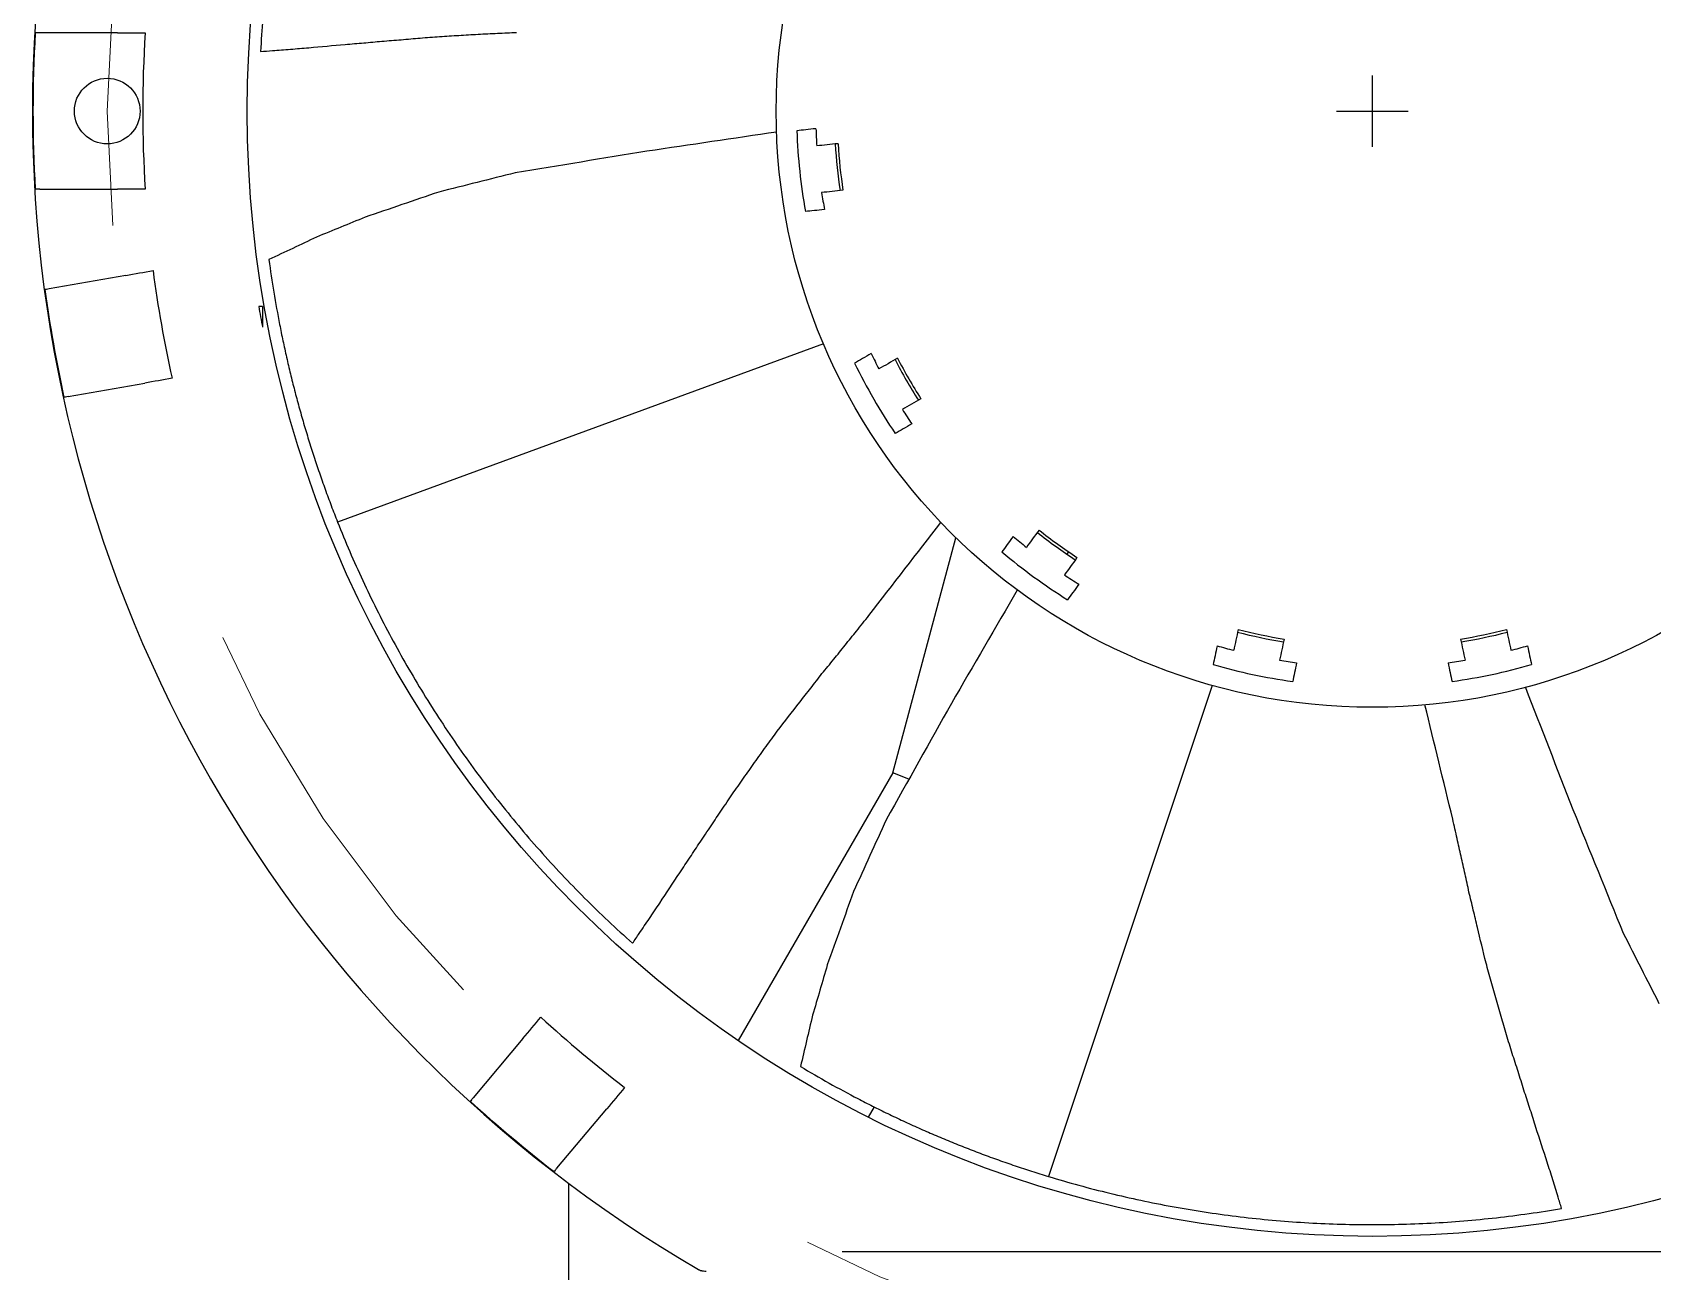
# Model space of a CAD drawing. Header units: inches. Extents: x 0 to 34.2, y 0 to 22.
# Drawn here: x 8.4375 to 8.8154, y 16.5419 to 16.8308 of the extents above; entities that cross this region are included whole.
import ezdxf
from ezdxf.enums import TextEntityAlignment as Align

# ---------------------------------------------------------------- set-up
doc = ezdxf.new("R2010")
doc.units = ezdxf.units.IN
doc.header["$MEASUREMENT"] = 0
doc.linetypes.add('SLD-Center', pattern=[0.7500000000000002, 0.6000000000000001, -0.05, 0.05, -0.05])
doc.linetypes.add('SLD-Solid', pattern=[0])
doc.layers.add('BLU_12AWG', color=5, linetype='Continuous')
doc.layers.add('SYMS', color=7, linetype='Continuous')
doc.styles.add('WD', font='romans.shx', dxfattribs={"height": 0.185})

# ---------------------------------------------------------------- blocks, each defined once
blk = doc.blocks.new('HDV1_FAN_001')
at = {"color": 7, "linetype": 'SLD-Solid', "lineweight": 25}
for p, q in [((-0.2926877727532664, 0.01822157434402416), (-0.310796510130869, 0.01822157434402455)), ((-0.3107965101308834, -0.01822157434402738), (-0.2926877727533754, -0.0182215743440276)), ((-0.2907408253688899, -0.03831358185642503), (-0.3085578749227571, -0.04145520840939343)), ((-0.2588302121782387, -0.04555393586006573), (-0.2597252850653791, -0.04555393586006573)), ((-0.2588302121782387, -0.04555393586006551), (-0.2588302121782387, -0.05039152744637743)), ((-0.127984156177849, -0.05430991538052909), (-0.2413273085654314, -0.09582856244869686)), ((-0.3041280744719577, -0.06657785516989012), (-0.2863110249180659, -0.06343622861697273)), ((-0.1117949605700141, -0.1542759511543463), (-0.09711500951021812, -0.09948962794697036)), ((-0.03733561452164463, -0.1339237209365364), (-0.0755433287584033, -0.24842541882931)), ((-0.1117949605700141, -0.1542759511543463), (-0.1478686020253823, -0.216757330969036)), ((-0.108090812918651, -0.1558102593488986), (-0.1117949605701649, -0.1542759511546077)), ((-0.1980928979616603, -0.2162345066542202), (-0.209722151142548, -0.2300937109118121)), ((-0.1901802010629781, -0.2464913540161233), (-0.1785509478819171, -0.2326321497584676)), ((-0.1161816000932776, -0.2322091106508402), (-0.1175532809540384, -0.2345849315934463)), ((-0.1236368695258072, -0.2659174356537906), (0.123636869526689, -0.2659174356537901))]:
    blk.add_line(p, q, dxfattribs=at)
for p, q in [((-1.609823385706477e-15, -0.008330903790089661), (-1.609823385706477e-15, 0.008330903790087385)), ((-0.00833090379009005, -1.221245327087672e-15), (0.00833090379008683, -1.221245327087672e-15))]:
    blk.add_line(p, q)
at = {"color": 255, "linetype": 'SLD-Center', "lineweight": 18}
blk.add_circle((-8.881784197001252e-16, 5.551115123125783e-17), 0.2950528425655468, dxfattribs=at)
at = {"color": 7, "linetype": 'SLD-Solid', "lineweight": 25}
for centre, radius in [((-6.661338147750939e-16, -4.996003610813204e-16), 0.2623906705539673), ((-1.609823385706477e-15, -1.221245327087672e-15), 0.1390306122449147), ((-0.295052842565634, -1.221245327087672e-15), 0.007653061224490699)]:
    blk.add_circle(centre, radius, dxfattribs=at)
for centre, radius, start, end in [((-6.661338147750939e-16, -1.221245327087672e-15), 0.3124999999999993, 120.1006977072913, 239.8116858201786), ((-8.881784197001252e-16, -1.221245327087672e-15), 0.3123609727995214, 176.6557526916882, 183.3442473083123), ((-8.881784197001252e-16, -1.221245327087672e-15), 0.2867761497119429, 176.3570084854429, 183.6429915145578), ((8.570921750106208e-14, 4.651834473179406e-14), 0.1342930029155374, 181.9539728933488, 190.0460271066804), ((-1.609823385706477e-15, -1.054711873393899e-15), 0.1298287172012425, 181.814628189116, 183.5868327354097), ((-1.609823385706477e-15, -1.054711873393899e-15), 0.1255098916433244, 183.5037433662487, 188.4962566337643), ((7.960299086562372e-14, 4.296563105299356e-14), 0.1248388773991215, 183.4903173166451, 188.5096826834032), ((-1.609823385706477e-15, -1.054711873393899e-15), 0.1298287172011541, 188.4131672646076, 190.1853718108837), ((-8.881784197001252e-16, -1.221245327087672e-15), 0.2867761497119468, 187.4507828306315, 192.5492171693877), ((-8.881784197001252e-16, -1.221245327087672e-15), 0.3123609727995024, 187.659705179974, 192.3402948200418), ((-6.661338147750939e-16, -1.054711873393899e-15), 0.2636899406019027, 189.9480791210839, 191.0170699697451), ((-1.609823385706477e-15, -1.054711873393899e-15), 0.1298287172011624, 205.8146281891444, 207.5868327354618), ((8.570921750106208e-14, 4.629630012686903e-14), 0.134293002915533, 205.9539728933684, 214.0460271067), ((-1.609823385706477e-15, -1.054711873393899e-15), 0.1255098916433343, 207.5037433663036, 212.4962566337429), ((7.960299086562372e-14, 4.296563105299356e-14), 0.1248388773991612, 207.4903173166859, 212.5096826833708), ((-1.609823385706477e-15, -1.054711873393899e-15), 0.129828717201149, 212.4131672645949, 214.1853718109153), ((-1.609823385706477e-15, -1.054711873393899e-15), 0.1255098916433414, 231.5037433662437, 236.4962566337611), ((7.960299086562372e-14, 4.296563105299356e-14), 0.1248388773991442, 231.4903173166074, 236.5096826833594), ((-1.609823385706477e-15, -1.054711873393899e-15), 0.1298287172012243, 229.814628189031, 231.5868327354064), ((8.570921750106208e-14, 4.629630012686903e-14), 0.1342930029155413, 229.9539728932756, 238.0460271066578), ((-1.609823385706477e-15, -1.054711873393899e-15), 0.129828717201175, 236.4131672646026, 238.1853718109012), ((7.960299086562372e-14, 4.296563105299356e-14), 0.1248388773991277, 255.4903173165927, 260.509682683337), ((7.960299086562372e-14, 4.296563105299356e-14), 0.1248388773990832, 279.4903173165924, 284.5096826833389), ((-1.609823385706477e-15, -1.054711873393899e-15), 0.129828717201176, 253.8146281891291, 255.5868327354031), ((-1.609823385706477e-15, -1.054711873393899e-15), 0.1255098916433455, 255.5037433662423, 260.4962566337556), ((-1.609823385706477e-15, -1.054711873393899e-15), 0.1255098916433456, 279.5037433662542, 284.4962566337624), ((-1.77635683940025e-15, -1.054711873393899e-15), 0.1298287172011712, 284.4131672646, 286.1853718108733), ((-1.609823385706477e-15, -1.054711873393899e-15), 0.129828717201266, 260.4131672645864, 262.1853718108686), ((-1.77635683940025e-15, -1.054711873393899e-15), 0.1298287172012177, 277.8146281891337, 279.5868327354153), ((8.570921750106208e-14, 4.629630012686903e-14), 0.1342930029155059, 253.9539728932985, 262.0460271066249), ((8.570921750106208e-14, 4.651834473179406e-14), 0.1342930029154731, 277.9539728933033, 286.0460271066318), ((-8.881784197001252e-16, -1.221245327087672e-15), 0.2867761497120077, 227.4507828306246, 232.5492171694072), ((-8.881784197001252e-16, -1.221245327087672e-15), 0.312360972799502, 227.6597051799649, 232.3402948200581)]:
    blk.add_arc(centre, radius, start, end, dxfattribs=at)
for points, knots in [([(-0.2253869028426758, 0.1289291560020638), (-0.226610649054056, 0.1267898697692115), (-0.2278102508155493, 0.124621862350597), (-0.2301462686065651, 0.1202531246947435), (-0.2312828027383751, 0.1180523857799961), (-0.2334896204162952, 0.1136252515452506), (-0.2345599525261822, 0.1113989919668642), (-0.2366404515361531, 0.1069083880576448), (-0.2376515794964058, 0.1046421075748705), (-0.2396239837110758, 0.1000429425061127), (-0.2405834238979219, 0.09771352860671367), (-0.2424322749915245, 0.09303176645456124), (-0.2433220870751533, 0.09067887619794368), (-0.245031317674123, 0.08595318496724502), (-0.2458508292909382, 0.08358035151012067), (-0.2474232767915312, 0.07880372785178841), (-0.2481769988943989, 0.07639739535475537), (-0.2496185831642168, 0.07154682198609713), (-0.2503057099737896, 0.0691048356585861), (-0.2516088782583354, 0.06419812410394232), (-0.2522249191742691, 0.0617333245192398), (-0.2533824389121401, 0.05679571163036956), (-0.2539244533652845, 0.05432114780664044), (-0.2549370354237626, 0.04935101909011314), (-0.2554077535293771, 0.04685434840414693), (-0.2567108055717774, 0.03933719220578158), (-0.2574321871843399, 0.03430436648920332), (-0.2585830011108126, 0.02414440090919889), (-0.2590100059925695, 0.01903311648382722), (-0.2592853013043246, 0.01389660994430353)], [0, 0, 0, 0, 0.06250000000000008, 0.06250000000000008, 0.1250000000000002, 0.1250000000000002, 0.1875000000000002, 0.1875000000000002, 0.2500000000000003, 0.2500000000000003, 0.3125000000000004, 0.3125000000000004, 0.3750000000000005, 0.3750000000000005, 0.4375000000000006, 0.4375000000000006, 0.5000000000000007, 0.5000000000000007, 0.5625000000000008, 0.5625000000000008, 0.6250000000000009, 0.6250000000000009, 0.6875000000000008, 0.6875000000000008, 0.7500000000000008, 0.7500000000000008, 0.8750000000000004, 0.8750000000000004, 1, 1, 1, 1]), ([(-0.3107965101308725, 0.01822157434402455), (-0.3110229811681878, 0.01822157434402455), (-0.3112441475061591, 0.01822157434402455), (-0.3116113480366354, 0.01822157434402455), (-0.3117534344418433, 0.01822157434402455), (-0.3118290421956926, 0.01822157434402455)], [0, 0, 0, 0, 0.5, 0.5, 1, 1, 1, 1]), ([(-0.2175327990266377, 0.01738877307784292), (-0.2160397927369868, 0.01747886854815994), (-0.2145469871306372, 0.01756895190824231), (-0.2130544035171681, 0.01765902187216362), (-0.2115613775094376, 0.0177491185323681), (-0.2100685707618695, 0.01783920196131739), (-0.2085760077975022, 0.01792927067916861)], [-0.001238074686091073, -0.001238074686091073, -0.001238074686091073, -0.001238074686091073, 0, 0, 0, 0.001238441747194648, 0.001238441747194648, 0.001238441747194648, 0.001238441747194648]), ([(-0.3107965101308777, -0.01822157434402683), (-0.3110229811681924, -0.01822157434402683), (-0.3112441475061649, -0.01822157434402683), (-0.3116113480366393, -0.01822157434402683), (-0.3117534344418438, -0.01822157434402683), (-0.3118290421956926, -0.01822157434402683)], [0, 0, 0, 0, 0.5, 0.5, 1, 1, 1, 1]), ([(-0.2573368639995117, -0.03463699853213831), (-0.2569942414231838, -0.03718252565816477), (-0.2566137845647749, -0.0397227897215085), (-0.2557808739130276, -0.04477364171255116), (-0.2553297674242501, -0.0472779487297153), (-0.2545959286932393, -0.05103453894563675), (-0.2543416648041097, -0.05228754556503878), (-0.2538059089686648, -0.05482910220979331), (-0.2535241178478631, -0.05611821354247326), (-0.2529393357629187, -0.05869773969710623), (-0.2526365371508068, -0.05998758414674243), (-0.2520127636275982, -0.06255635158873873), (-0.2516917624203799, -0.06383557095070225), (-0.2510301750356118, -0.06638956703028864), (-0.2506896598284154, -0.06766424506677304), (-0.2499826492042627, -0.07023126584478856), (-0.2496163611028682, -0.07152240350463479), (-0.2488642235140227, -0.07409709972785561), (-0.2484783553499819, -0.07538090314178103), (-0.2476882797249992, -0.07793772977687352), (-0.2472841512522007, -0.07921066420504763), (-0.2464529889242466, -0.08176004546617632), (-0.2460243993810074, -0.0830411166475632), (-0.2451412098284729, -0.08561319634666253), (-0.2446881287960312, -0.08689968440768203), (-0.2437637456874842, -0.08945988940450023), (-0.2432925077387252, -0.09073360793130902), (-0.2423289606684638, -0.09327650696382372), (-0.2418369675106755, -0.09454507641489696), (-0.2413273085654315, -0.09582856244869686)], [0, 0, 0, 0, 0.1250000000000003, 0.1250000000000003, 0.2500000000000006, 0.2500000000000006, 0.3125000000000007, 0.3125000000000007, 0.3750000000000008, 0.3750000000000008, 0.4375000000000007, 0.4375000000000007, 0.5000000000000006, 0.5000000000000006, 0.5625000000000004, 0.5625000000000004, 0.6250000000000004, 0.6250000000000004, 0.6875000000000003, 0.6875000000000003, 0.7500000000000002, 0.7500000000000002, 0.8125000000000002, 0.8125000000000002, 0.8750000000000001, 0.8750000000000001, 0.9375000000000001, 0.9375000000000001, 1, 1, 1, 1]), ([(-0.3085578749227551, -0.0414552084093931), (-0.3087807838557525, -0.0414945132685216), (-0.3089984487645188, -0.04153289346469058), (-0.3093597574374884, -0.04159660193209896), (-0.3094994738026329, -0.04162123769692061), (-0.309573833337892, -0.04163434928925969)], [0, 0, 0, 0, 0.5, 0.5, 1, 1, 1, 1]), ([(-0.3041280744719494, -0.06657785516992765), (-0.3043509834049625, -0.06661716002905882), (-0.30456864831375, -0.06665554022523157), (-0.3049299569867616, -0.06671924869264745), (-0.3050696733519203, -0.06674388445747148), (-0.3051440328871888, -0.06675699604981222)], [0, 0, 0, 0, 0.5, 0.5, 1, 1, 1, 1]), ([(-0.2413273085654314, -0.09582856244869664), (-0.2404177405214332, -0.09811914891275542), (-0.2394706635319189, -0.1004087658521773), (-0.2375115301635931, -0.1049590014802138), (-0.2364995406360046, -0.1072197179152532), (-0.2344141960309236, -0.1117053504987264), (-0.2333409773595163, -0.1139302199823398), (-0.2311272517635017, -0.1183566653491454), (-0.2299858303055786, -0.1205601997903986), (-0.2276198321747973, -0.1249698200189323), (-0.2263968242245482, -0.1271723063731318), (-0.2238892149825706, -0.1315368273211382), (-0.2226044400648657, -0.1336995135015018), (-0.2199754337317712, -0.137982264083649), (-0.2186312349679329, -0.1401024215279446), (-0.2158771251925471, -0.144309986626701), (-0.2144657167336721, -0.1463995940675168), (-0.2115721988568227, -0.1505509530627769), (-0.2100913936245922, -0.1526107240064065), (-0.207067684191378, -0.1566888666131153), (-0.2055247215066783, -0.1587072842004013), (-0.2023860420538804, -0.1626908208548643), (-0.2007892906350676, -0.1646574501264861), (-0.1975348221195151, -0.1685479432271459), (-0.1958763343142551, -0.170472614172807), (-0.1908116245994114, -0.1761782515115859), (-0.1873265770870762, -0.1798801658760033), (-0.1801007168827917, -0.187114543360593), (-0.1763707869923097, -0.1906352229339338), (-0.1725265482892114, -0.1940530169201931)], [0, 0, 0, 0, 0.06249999999999996, 0.06249999999999996, 0.1249999999999999, 0.1249999999999999, 0.1874999999999999, 0.1874999999999999, 0.2499999999999998, 0.2499999999999998, 0.3124999999999998, 0.3124999999999998, 0.3749999999999998, 0.3749999999999998, 0.4374999999999997, 0.4374999999999997, 0.4999999999999997, 0.4999999999999997, 0.5624999999999997, 0.5624999999999997, 0.6249999999999996, 0.6249999999999996, 0.6874999999999996, 0.6874999999999996, 0.7499999999999996, 0.7499999999999996, 0.8749999999999998, 0.8749999999999998, 1, 1, 1, 1]), ([(-0.07089217008938087, -0.1027451086752424), (-0.07091081328741478, -0.1027773996414451), (-0.07102637459879613, -0.1029775577041001), (-0.07113346439036006, -0.1031630426640788), (-0.0712232776715791, -0.1033186038303602)], [0, 0, 0, 0, 0.1613273318820294, 1, 1, 1, 1]), ([(-0.1256128651887989, -0.1278392918542532), (-0.1247270537942364, -0.1267384452068032), (-0.1238413858718949, -0.1256377768601902), (-0.1229558844565644, -0.1245373154410183), (-0.1220700507710907, -0.1234364410914238), (-0.1211843808836293, -0.1223357703026478), (-0.1202989036039005, -0.1212353388781185)], [-0.001169420725429876, -0.001169420725429876, -0.001169420725429876, -0.001169420725429876, 0, 0, 0, 0.001169859785907934, 0.001169859785907934, 0.001169859785907934, 0.001169859785907934]), ([(-0.1492245719967418, -0.1592322680678093), (-0.1483641372760534, -0.1580088151399559), (-0.1475038182111938, -0.156785526663233), (-0.146643627083091, -0.1555624200999032), (-0.1457831809988128, -0.1543389510141506), (-0.1449228612763976, -0.1531156616024488), (-0.1440626820487223, -0.1518925719603477)], [-0.0012380746862384, -0.0012380746862384, -0.0012380746862384, -0.0012380746862384, 0, 0, 0, 0.001238441747140002, 0.001238441747140002, 0.001238441747140002, 0.001238441747140002]), ([(0.02163044264056635, -0.1779145873553546), (0.02132206044510554, -0.1765356654614851), (0.02101372819738623, -0.1751569669074683), (0.0207054539166317, -0.1737785275510244), (0.02039706396094138, -0.1723995709575172), (0.02008873102911762, -0.1710208693445474), (0.01978046515084031, -0.1696424675595335)], [-0.001169420725409581, -0.001169420725409581, -0.001169420725409581, -0.001169420725409581, 0, 0, 0, 0.001169859785799972, 0.001169859785799972, 0.001169859785799972, 0.001169859785799972]), ([(0.03145280137340101, -0.2159481636119094), (0.03103273963063469, -0.2145126382352052), (0.03061273435070977, -0.2130773058154724), (0.03019279152913967, -0.2116421868418686), (0.02977272423865074, -0.210206642506293), (0.02935271863765804, -0.2087713089893379), (0.02893278162579122, -0.2073362098699028)], [-0.00123807468614339, -0.00123807468614339, -0.00123807468614339, -0.00123807468614339, 0, 0, 0, 0.001238441747195556, 0.001238441747195556, 0.001238441747195556, 0.001238441747195556]), ([(-0.1333666144352637, -0.2227898772262652), (-0.1311628195064297, -0.2241091143129201), (-0.1289395501166506, -0.2253954899008219), (-0.1244713237195392, -0.2278934488383145), (-0.1222321173564492, -0.2291021694693667), (-0.1188375558939287, -0.2308706269357886), (-0.1176993849292673, -0.2314530722712794), (-0.1153782776302094, -0.232618836141075), (-0.1141947159158564, -0.2332022707407297), (-0.1118133554920737, -0.2343533779473618), (-0.1106161226472042, -0.2349208453198908), (-0.1082188629595316, -0.236034759844942), (-0.1070185880102799, -0.2365813712217536), (-0.1046093004817251, -0.2376565118855429), (-0.10340040930373, -0.2381850351326965), (-0.100952617729317, -0.2392327832445654), (-0.09971478876291906, -0.2397514188389371), (-0.09723286008158638, -0.2407686708308863), (-0.09598855729014089, -0.2412674252883291), (-0.09349694563674449, -0.2422438746232848), (-0.09224975544424896, -0.2427215758946908), (-0.08973834767831379, -0.2436612602370182), (-0.08846954468805124, -0.2441249102560992), (-0.08590795212474334, -0.2450380703209041), (-0.0846196438536635, -0.2454859494918941), (-0.08204165154438048, -0.246359499381956), (-0.08075200624502188, -0.2467852212297845), (-0.0781631259527591, -0.2476173614093384), (-0.07686456570176003, -0.2480236457851097), (-0.0755433287584032, -0.24842541882931)], [0, 0, 0, 0, 0.1250000000000001, 0.1250000000000001, 0.2500000000000007, 0.2500000000000007, 0.3125000000000006, 0.3125000000000006, 0.3750000000000006, 0.3750000000000006, 0.4375000000000005, 0.4375000000000005, 0.5000000000000004, 0.5000000000000004, 0.5625000000000003, 0.5625000000000003, 0.6250000000000003, 0.6250000000000003, 0.6875000000000002, 0.6875000000000002, 0.7500000000000002, 0.7500000000000002, 0.8125000000000001, 0.8125000000000001, 0.8750000000000001, 0.8750000000000001, 0.9375, 0.9375, 1, 1, 1, 1]), ([(-0.2097221511425627, -0.2300937109118033), (-0.2098676446155732, -0.2302671032809626), (-0.2100097152948606, -0.2304364165234053), (-0.2102455427825926, -0.2307174647791425), (-0.210336736163355, -0.2308261448182867), (-0.2103852709030394, -0.230883986268671)], [0, 0, 0, 0, 0.5, 0.5, 1, 1, 1, 1]), ([(-0.1901802010629231, -0.2464913540161693), (-0.1903256945359267, -0.2466647463853201), (-0.1904677652152043, -0.2468340596277514), (-0.1907035927029225, -0.2471151078834717), (-0.1907947860836793, -0.2472237879226096), (-0.1908433208233641, -0.2472816293729945)], [0, 0, 0, 0, 0.5, 0.5, 1, 1, 1, 1]), ([(-0.0755433287584033, -0.24842541882931), (-0.07318536974795742, -0.2491424471976806), (-0.0708047822973783, -0.2498295454028516), (-0.06602576515507752, -0.2511348587672793), (-0.06362730072317813, -0.2517531871368255), (-0.05882010085596778, -0.2529195452434645), (-0.05641148695248466, -0.2534676525320894), (-0.05157051727599704, -0.2544967357122767), (-0.04913606003843435, -0.2549782177338814), (-0.04421330441215909, -0.2558777591503509), (-0.04172879825612219, -0.2562948008121153), (-0.03675300958371552, -0.2570555072620722), (-0.03426110938235449, -0.2573994425615966), (-0.02927356150797822, -0.2580142539546388), (-0.02677786144930799, -0.2582852135872253), (-0.02177109523236054, -0.2587553377883836), (-0.0192573755687182, -0.2589547031498494), (-0.01420763352336885, -0.2592807897760396), (-0.01167397279205928, -0.2594072958035933), (-0.0066003005165719, -0.2595859449006699), (-0.004060216603600897, -0.2596380708790518), (0.00101117239436127, -0.2596678469488525), (0.003544303298893436, -0.2596456297148373), (0.008615141217065636, -0.2595268665431363), (0.01115395978879374, -0.2594302212702474), (0.0187726015442003, -0.2590278784594566), (0.02383976632256429, -0.2586112644499912), (0.03400108054300321, -0.2574724200388188), (0.03907923192147822, -0.2567513512326363), (0.04414821448786527, -0.2558767640837114)], [0, 0, 0, 0, 0.06249999999999999, 0.06249999999999999, 0.125, 0.125, 0.1874999999999999, 0.1874999999999999, 0.2499999999999999, 0.2499999999999999, 0.3124999999999999, 0.3124999999999999, 0.3749999999999999, 0.3749999999999999, 0.4374999999999999, 0.4374999999999999, 0.4999999999999999, 0.4999999999999999, 0.5624999999999999, 0.5624999999999999, 0.6249999999999999, 0.6249999999999999, 0.6874999999999999, 0.6874999999999999, 0.7499999999999998, 0.7499999999999998, 0.8749999999999999, 0.8749999999999999, 1, 1, 1, 1]), ([(-0.157138644407694, -0.2701179306036843), (-0.1570967655739423, -0.2701422932150402), (-0.1570678114720282, -0.2701581790825995), (-0.1570246839401105, -0.270181616458181), (-0.1570081578978795, -0.2701903505672683), (-0.1569630107071369, -0.270213927812716), (-0.1569397130896195, -0.2702256221112362), (-0.1568766008096001, -0.2702567627282915), (-0.1568440259891963, -0.2702719484964136), (-0.1567548628512379, -0.2703124821216771), (-0.1567083658604447, -0.2703319178424788), (-0.1565811401869355, -0.2703830861698113), (-0.1565143291018704, -0.2704066775786143), (-0.1564532034682304, -0.2704269476761962)], [0, 0, 0, 0, 0.03124999999999975, 0.03124999999999975, 0.0624999999999995, 0.0624999999999995, 0.1249999999999992, 0.1249999999999992, 0.2499999999999993, 0.2499999999999993, 0.5000000000000022, 0.5000000000000022, 1, 1, 1, 1]), ([(-0.1553697268783947, -0.2706116264896656), (-0.1555874161635156, -0.2706078267090402), (-0.1557950566030819, -0.2705847169476852), (-0.1560883496047627, -0.2705286338019156), (-0.1561839204643127, -0.2705060078535195), (-0.1563557613964757, -0.2704588881942964), (-0.1564434073138324, -0.2704301962152118), (-0.156453203469034, -0.2704269476759298)], [0, 0, 0, 0, 0.5, 0.5, 0.75, 0.75, 1, 1, 1, 1])]:
    blk.add_open_spline(points, degree=3, knots=knots, dxfattribs=at)
for points in [[(-0.2926877727534256, 0.01822157434402416), (-0.2904967915566617, 0.01822157434402416), (-0.2883330905333827, 0.01822157434402416), (-0.286196670616609, 0.01822157434402399)], [(-0.2480151351082833, 0.01477641204332991), (-0.2451931272027159, 0.01503569176633696), (-0.2423716684207562, 0.01529492103710528), (-0.2395508560937046, 0.01555409091305437)], [(-0.2395508560937032, 0.01555409091304605), (-0.2381126262636013, 0.01567053995368239), (-0.2366745468028175, 0.01578697681937824), (-0.2352366309581403, 0.01590340043758154)], [(-0.2352366309581395, 0.01590340043757177), (-0.2338257411951695, 0.01603302980757287), (-0.2324150229609457, 0.01616264341789952), (-0.2310044914508222, 0.01629223987243694)], [(-0.2310044914508237, 0.01629223987245026), (-0.2294983237321647, 0.01640969974698375), (-0.2279923424095061, 0.01652714508525394), (-0.2264865654956447, 0.01664457448251599)], [(-0.2264865654956436, 0.01664457448250894), (-0.2250077318504654, 0.01677521537352444), (-0.2235291112974531, 0.01690583743987306), (-0.2220507248079833, 0.01703643882893335)], [(-0.2220507248079835, 0.01703643882893574), (-0.2205445223269131, 0.01715390129856004), (-0.219038539466647, 0.01727134664087104), (-0.2175327990266369, 0.01738877307783404)], [(-0.2085760078328223, 0.01792927102769465), (-0.2070556108310865, 0.01800618917583174), (-0.205535441438522, 0.01808309580903172), (-0.204015526869205, 0.01815998955051196)], [(-0.2040155268692049, 0.01815998955051085), (-0.2025356760608236, 0.01822272042857664), (-0.2010560451612221, 0.01828544198470899), (-0.1995766610958584, 0.01834815307753779)], [(-0.2592853013111116, 0.01389660994438591), (-0.2583641456679817, 0.01397119300620742), (-0.2574430344996494, 0.0140457724670453), (-0.2565219701146426, 0.01412034813998508)], [(-0.2565219701150157, 0.01412034814355279), (-0.255124331913293, 0.01422260703397299), (-0.2537267926523508, 0.01432485868534195), (-0.2523293602442118, 0.01442710251877277)], [(-0.2523293602442112, 0.01442710251876778), (-0.2508911607718953, 0.01454354910142774), (-0.2494530823302635, 0.01465998588460571), (-0.248015135108283, 0.01477641204333291)], [(-0.1389446011627916, -0.004889677792660252), (-0.1489454450551306, -0.006367887591804733), (-0.1590370420074716, -0.00785951146520536), (-0.1691788958859639, -0.009358563739800208)], [(-0.1297636091780918, -0.00411114864634643), (-0.1314173065979475, -0.004284937560146085), (-0.132901232478444, -0.004440884992784555), (-0.1342149169288146, -0.004578941562846606)], [(-0.1691788958859695, -0.009358563739784831), (-0.1793832288560618, -0.01103109456089413), (-0.1896342338542265, -0.0127112751133151), (-0.1999134343772098, -0.01439607702456597)], [(-0.1246073138962454, -0.007600173274720845), (-0.1263230802648523, -0.007780507586788499), (-0.127978787234333, -0.007954529401640431), (-0.1295743998939803, -0.008122235050013527)], [(-0.199913434377208, -0.01439607702457152), (-0.2058333535338885, -0.01588300376817559), (-0.2117714167270949, -0.01737448781272144), (-0.2177235996887859, -0.0188695183687681)], [(-0.2861966706166097, -0.01822157434402721), (-0.2883330905334184, -0.01822157434402721), (-0.2904967915566354, -0.01822157434402705), (-0.2926877727534353, -0.01822157434402705)], [(-0.2177235996887709, -0.01886951836879791), (-0.2234361201032438, -0.02082322261033231), (-0.229169562150332, -0.02278408213174593), (-0.2349197702598498, -0.02475067571184258)], [(-0.1234645099975482, -0.01847322606663088), (-0.1251802763661445, -0.01865356037869742), (-0.1268359833356348, -0.0188275821935503), (-0.1284315959952724, -0.01899528784192228)], [(-0.2349197702598841, -0.02475067571177303), (-0.2386827919218996, -0.026293826686618), (-0.2424550839754561, -0.0278407792908526), (-0.2462354496304802, -0.02939104274128868)], [(-0.1277827188462733, -0.02295806120609528), (-0.1294364117567914, -0.02313189302369523), (-0.1309203335908944, -0.02328787895551943), (-0.1322340144590823, -0.02342596960802834)], [(-0.2462354496304984, -0.02939104274125687), (-0.2499269599196536, -0.03113546008619605), (-0.253627810918768, -0.03288429136884385), (-0.2573368639994851, -0.03463699853217217)], [(-0.2907408253690011, -0.03831358185644446), (-0.2885852534293101, -0.03793349636461879), (-0.286456574510729, -0.03755815283800734), (-0.2843547890710658, -0.0371875513573342)], [(-0.1168728009322362, -0.05653533596211102), (-0.1183128423790717, -0.05736671937212423), (-0.1196050465914698, -0.05811275147203193), (-0.120749004388033, -0.05877319602792175)], [(-0.1107431766344115, -0.0576254643294099), (-0.1122372586340847, -0.05848807297411307), (-0.1136790411663877, -0.05932048650725141), (-0.1150684938313029, -0.06012268737736687)], [(-0.2799249886203121, -0.06231019811787802), (-0.282026774059946, -0.06268079959854578), (-0.2841554529784307, -0.06305614312514018), (-0.2863110249180925, -0.06343622861696097)], [(-0.1052767043312683, -0.06709367209657646), (-0.1067707863309346, -0.06795628074127569), (-0.1082125688632699, -0.06878869427443246), (-0.1096020215281782, -0.06959089514454408)], [(-0.107397437620693, -0.07294714663779578), (-0.1088374574974702, -0.07377856740825361), (-0.1101296423542131, -0.07452463303310519), (-0.1112735830156915, -0.07518510726784455)], [(-0.1173926426133509, -0.1176110706064268), (-0.1117903124522003, -0.1103679019986834), (-0.1062002584881634, -0.103140605101996), (-0.1006274215425826, -0.09593556783014523)], [(-0.07773053806233199, -0.09768678909039807), (-0.07874459534206735, -0.0990825191965492), (-0.07972315613929148, -0.1004293925859316), (-0.08066619982096879, -0.1017273808596082)], [(-0.0837736236494444, -0.09918405008236053), (-0.08475101287472764, -0.1005292742441234), (-0.08562806157133873, -0.1017363952837672), (-0.08640449201852762, -0.1028050309618249)], [(-0.06888560007721578, -0.1041130126941839), (-0.06989965735690662, -0.1055087428002736), (-0.07087821815409268, -0.1068556161896037), (-0.0718212618357339, -0.1081536044632301)], [(-0.08280763781099021, -0.1116799277460546), (-0.08788735102923917, -0.1204205510871981), (-0.09301316030931994, -0.1292404915662729), (-0.09816449651241688, -0.1381043560248238)], [(-0.0684421637554703, -0.1103230077117427), (-0.06941951807966018, -0.111668257230633), (-0.07029653545822456, -0.1128754010242103), (-0.07107293818025473, -0.113944056845774)], [(-0.120298903898414, -0.1212353386666547), (-0.1193299031050691, -0.1200269412511124), (-0.1183611363064325, -0.1188188356398726), (-0.1173926426134071, -0.1176110706063878)], [(-0.03127758329948505, -0.1208571805611983), (-0.03163627614315745, -0.1225446977135924), (-0.03198241315343386, -0.1241731443141425), (-0.03231598703199956, -0.1257424860269764)], [(0.0312775832994826, -0.1208571805611903), (0.03163627614315384, -0.1225446977135798), (0.03198241315343359, -0.1241731443141445), (0.03231598703199878, -0.1257424860269758)], [(-0.03618922577781247, -0.1246829408848638), (-0.03653496330517753, -0.126309404319811), (-0.03684520679866848, -0.1277688921050653), (-0.03711985801850942, -0.129060942088298)], [(-0.02058354976380178, -0.1231302675598929), (-0.02094224260748268, -0.1248177847123262), (-0.02128837961776942, -0.1264462313129256), (-0.02162195349634222, -0.1280155730257921)], [(0.02058354976379856, -0.1231302675598818), (0.02094224260747574, -0.1248177847122981), (0.02128837961776492, -0.1264462313129079), (0.02162195349633472, -0.1280155730257611)], [(0.03618922577781225, -0.124682940884866), (0.0365349633051758, -0.1263094043198063), (0.03684520679866637, -0.1277688921050588), (0.03711985801850692, -0.1290609420882904)], [(-0.1283519308403966, -0.1311807987259664), (-0.1274387845032358, -0.1300668112759532), (-0.1265257568173431, -0.1289529685738497), (-0.1256128651888766, -0.1278392918541955)], [(-0.1309693809395194, -0.1345648604194761), (-0.1300967499504879, -0.1334366489959482), (-0.1292242597204497, -0.1323086195575963), (-0.128351930840279, -0.1311807987260508)], [(-0.01765261799941642, -0.1286230184992738), (-0.01799831332937296, -0.1302494909035601), (-0.01830851895752156, -0.1317089867373681), (-0.01858313665606659, -0.1330010438457716)], [(0.01765261799940304, -0.1286230184992858), (0.01799831332935825, -0.1302494909035671), (0.01830851895751739, -0.131708986737352), (0.01858313665606226, -0.1330010438457542)], [(-0.1335442762202896, -0.1378273065651341), (-0.1326858653395024, -0.1367396820351844), (-0.1318275623024605, -0.135652194145514), (-0.1309693809395212, -0.1345648604194749)], [(0.03568516578050207, -0.1343729142514236), (0.03935171089702044, -0.1437940834823449), (0.04305152822461733, -0.1533007454922439), (0.04676977092602885, -0.1628547514074628)], [(-0.1387791766035114, -0.1445954304836135), (-0.1370337669527262, -0.1423388167127257), (-0.1352887645781257, -0.1400827295030647), (-0.1335442760742668, -0.1378273066691231)], [(-0.09816449651236603, -0.1381043560248434), (-0.1032191568026023, -0.1471252307086277), (-0.1082969358256003, -0.1561873645827664), (-0.113388681346956, -0.1652744239759749)], [(0.0187589222042277, -0.1651105669140072), (0.0165889806759934, -0.1562144470587713), (0.01442379406744065, -0.147337820970919), (0.01226527609894562, -0.1384885343392018)], [(-0.1413996519756056, -0.1481831935320955), (-0.1405260250636756, -0.1469870875179757), (-0.1396525279744463, -0.1457911592475937), (-0.1387791766033065, -0.1445954304837528)], [(-0.1440626823432926, -0.1518925717706211), (-0.1431748673477343, -0.150655919847892), (-0.1422871852614327, -0.1494194530566244), (-0.1413996519756747, -0.14818319353205)], [(-0.1517659866388759, -0.1629842014898297), (-0.1509187206092011, -0.1617333683193137), (-0.1500715781201849, -0.1604827175339625), (-0.1492245719969302, -0.1592322680676905)], [(-0.1542253161873304, -0.1666966048145161), (-0.1534054176523931, -0.1654589528501041), (-0.1525856372605316, -0.1642214792248442), (-0.1517659866387464, -0.162984201489909)], [(-0.1133886813469088, -0.1652744239759949), (-0.1159171644286481, -0.1708298868070746), (-0.1184533970907745, -0.17640237664779), (-0.1209956605102109, -0.1819881169817845)], [(0.01978046480195789, -0.1696424676579271), (0.01943986377177859, -0.1681314488658896), (0.01909934499007582, -0.1666207949552887), (0.01875892220422049, -0.1651105669140096)], [(0.04676977092622292, -0.1628547514073445), (0.05067104561061303, -0.1724310673246888), (0.05459016373485676, -0.1820511828795655), (0.05852006144533078, -0.1916977586895001)], [(-0.1567667306552605, -0.1704485385980441), (-0.1559194842706266, -0.1691977342238224), (-0.1550723427370896, -0.1679470846430737), (-0.1542253161871713, -0.1666966048146146)], [(-0.159101419566358, -0.1739997959249674), (-0.1583230925101597, -0.1728158952998322), (-0.1575448600789756, -0.171632138607267), (-0.1567667306554277, -0.1704485385979416)], [(-0.1661875715802078, -0.1846930985390369), (-0.16463079148056, -0.1823251056516078), (-0.1630743143087328, -0.1799575735427594), (-0.1615181937582086, -0.1775905838847744)], [(-0.1615181937580457, -0.1775905838848747), (-0.1607125156522705, -0.1763935257353267), (-0.1599069217814798, -0.1751965927401975), (-0.1591014195663565, -0.1739997959249676)], [(0.02253515841144588, -0.182139470571816), (0.02223354538076561, -0.1807309842027894), (0.02193197154070298, -0.1793226808479055), (0.0216304426405266, -0.1779145873553649)], [(-0.1686043457715263, -0.1882838864989368), (-0.1677986846719037, -0.1870868536167425), (-0.1669930913721345, -0.1858899214700241), (-0.1661875715799497, -0.1846930985391971)], [(-0.1209956605100577, -0.1819881169818256), (-0.1230298912479466, -0.1876724599565922), (-0.1250715721873346, -0.193377621366438), (-0.1271192235280643, -0.1990994661388394)], [(0.02354897093833969, -0.1862958034180208), (0.02321097625098084, -0.1849101247212619), (0.02287303608356539, -0.1835246695402174), (0.02253515841152137, -0.1821394705717947)], [(-0.1709785650414342, -0.1917530591145068), (-0.1701871010958035, -0.1905965841918842), (-0.1693956931790226, -0.1894401911377531), (-0.1686043457715642, -0.1882838864989123)], [(0.02449423309634996, -0.1903430395134144), (0.02417910442771515, -0.1889937840592885), (0.02386401534927757, -0.1876446981146186), (0.02354897093825808, -0.1862958034180443)], [(-0.1725265482935161, -0.1940530169254541), (-0.1720105285298987, -0.1932863266649771), (-0.1714945336805014, -0.1925196734214738), (-0.1709785650385325, -0.1917530591163628)], [(0.02652185845062, -0.1986557056815009), (0.02584581187809287, -0.1958841137938057), (0.02516992305516241, -0.1931131686330088), (0.02449423326891875, -0.1903430394640213)], [(0.05852006144529526, -0.1916977586895152), (0.06128701377069379, -0.1971383807855163), (0.06406244656393856, -0.2025956779143054), (0.06684447889430611, -0.2080659516264508)], [(-0.1271192235281626, -0.1990994661388175), (-0.1282589451442663, -0.203003653838938), (-0.1294014745214145, -0.2069174597001777), (-0.1305464491829478, -0.2108396420360619)], [(0.02769304488276825, -0.2029414094985772), (0.02730258901479088, -0.2015126205732013), (0.02691219116933363, -0.2000840439687077), (0.02652185845062849, -0.1986557056814979)], [(0.0289327812938473, -0.2073362099818969), (0.02851947148345624, -0.2058710484054389), (0.02810622354710401, -0.2044061061692005), (0.02769304488275676, -0.2029414094985811)], [(-0.1980928979616867, -0.2162345066543162), (-0.196685948300327, -0.2145577693407927), (-0.1952965518118808, -0.2129019510841502), (-0.1939247087951219, -0.2112670522404536)], [(-0.1305464491828345, -0.2108396420360734), (-0.1314842278027418, -0.2148134074227318), (-0.1324243793045883, -0.2187972277156504), (-0.1333666144351302, -0.222789877226268)], [(0.03280163493142074, -0.2202744138149046), (0.03235195590836315, -0.2188321128332461), (0.03190234245342805, -0.2173900221548545), (0.03145280137342599, -0.2159481636119009)], [(0.03417074183327196, -0.224511840694984), (0.03371430493825345, -0.2230991548298925), (0.03325793381339542, -0.2216866725254194), (0.03280163493144128, -0.2202744138148972)], [(0.03551957578214404, -0.2288380909876273), (0.03506990702442447, -0.2273958233191835), (0.03462029391552607, -0.2259537341387799), (0.0341707418331979, -0.2245118406950108)], [(-0.1743827587154112, -0.2276646953447349), (-0.1757546017321538, -0.2292995941884119), (-0.1771439982205596, -0.2309554124450064), (-0.1785509478819034, -0.2326321497585108)], [(0.03684040583637976, -0.2328775970073327), (0.03640007403756274, -0.2315309264448855), (0.03595979577202929, -0.2301844196037431), (0.03551957578217457, -0.228838090987616)], [(0.03814096284840351, -0.2370059268298472), (0.03770739718329313, -0.2356296687736013), (0.03727387684819328, -0.2342535546074216), (0.03684040583645248, -0.2328775970073065)], [(0.04078262295664181, -0.245084938869212), (0.0399018880828495, -0.2423913797598235), (0.0390213245878509, -0.2396983447796879), (0.03814096284826951, -0.2370059268298956)], [(0.04208317996866612, -0.2492132686917286), (0.04164962345518519, -0.2478370396853002), (0.04121610342735327, -0.246460926494474), (0.04078262295671453, -0.2450849388691859)], [(0.04331518683523705, -0.2532325018095019), (0.04290448803073171, -0.251892660059359), (0.04249381830017446, -0.2505529131585047), (0.04208317996852884, -0.2492132686917754)], [(0.04414821448929618, -0.2558767640903445), (0.04387052496649951, -0.2549953000348966), (0.04359284885097592, -0.2541138785378758), (0.04331518683864932, -0.2532325018083383)]]:
    blk.add_open_spline(points, degree=3, dxfattribs=at)
at = {"style": 'WD', "width": 0.7}
for tag, height, p in [('INST', 0.125, (0, 1.1696)), ('LOC', 0.125, (0, 1)), ('DESC1', 0.125, (0, 0.84375)), ('DESC2', 0.125, (0, 0.6875)), ('DESC3', 0.125, (0, 0.5395729347209293)), ('XREF', 0.05208333333333334, (5.551115123125783e-17, 0.1432291666666667))]:
    blk.add_attdef(tag, text='', height=height, dxfattribs=at).set_placement(p, align=Align.CENTER)
at = {"style": 'WD'}
blk.add_attdef('TAG1', text='', height=0.125, dxfattribs=at).set_placement((0, 0.375), align=Align.CENTER)
for tag, p, height, flags in [('FAMILY', (0.08528733303267699, 0.2978520121776516), 0.004166666666666667, 9), ('X8TERM01', (-0.1875, -0.25), 0.005, 1), ('X8TERM02', (0.1875, -0.25), 0.005, 1), ('X8TERM03', (0, -0.3125), 0.005, 1)]:
    blk.add_attdef(tag, p, '', height=height, dxfattribs=dict(at, flags=flags))
at = {"style": 'WD', "flags": 9}
for tag, p in [('CAT', (0.09572619384032283, 0.2794451722360837)), ('MFG', (0.09491575815702336, 0.2713444415246458)), ('ASSYCODE', (0.09582116856206929, 0.2641073390231269))]:
    blk.add_attdef(tag, text='', height=0.004166666666666667, dxfattribs=at).set_placement(p, align=Align.CENTER)
at = {"style": 'WD', "width": 0.8}
for tag, p in [('TERM01', (-0.2225, -0.265)), ('TERM02', (0.1525, -0.265)), ('TERM03', (-0.03500000000000003, -0.3275))]:
    blk.add_attdef(tag, text='', height=0.125, dxfattribs=at).set_placement(p, align=Align.TOP_RIGHT)

msp = doc.modelspace()

# ---------------------------------------------------------------- linework, layer by layer
at = {"layer": 'BLU_12AWG'}
msp.add_line((8.5625, 16.5625), (8.5625, 16.25), dxfattribs=at)

# ---------------------------------------------------------------- block references
at = {"layer": 'SYMS'}
msp.add_blockref('HDV1_FAN_001', (8.75, 16.8125), dxfattribs=at)

doc.saveas('drawing.dxf')
